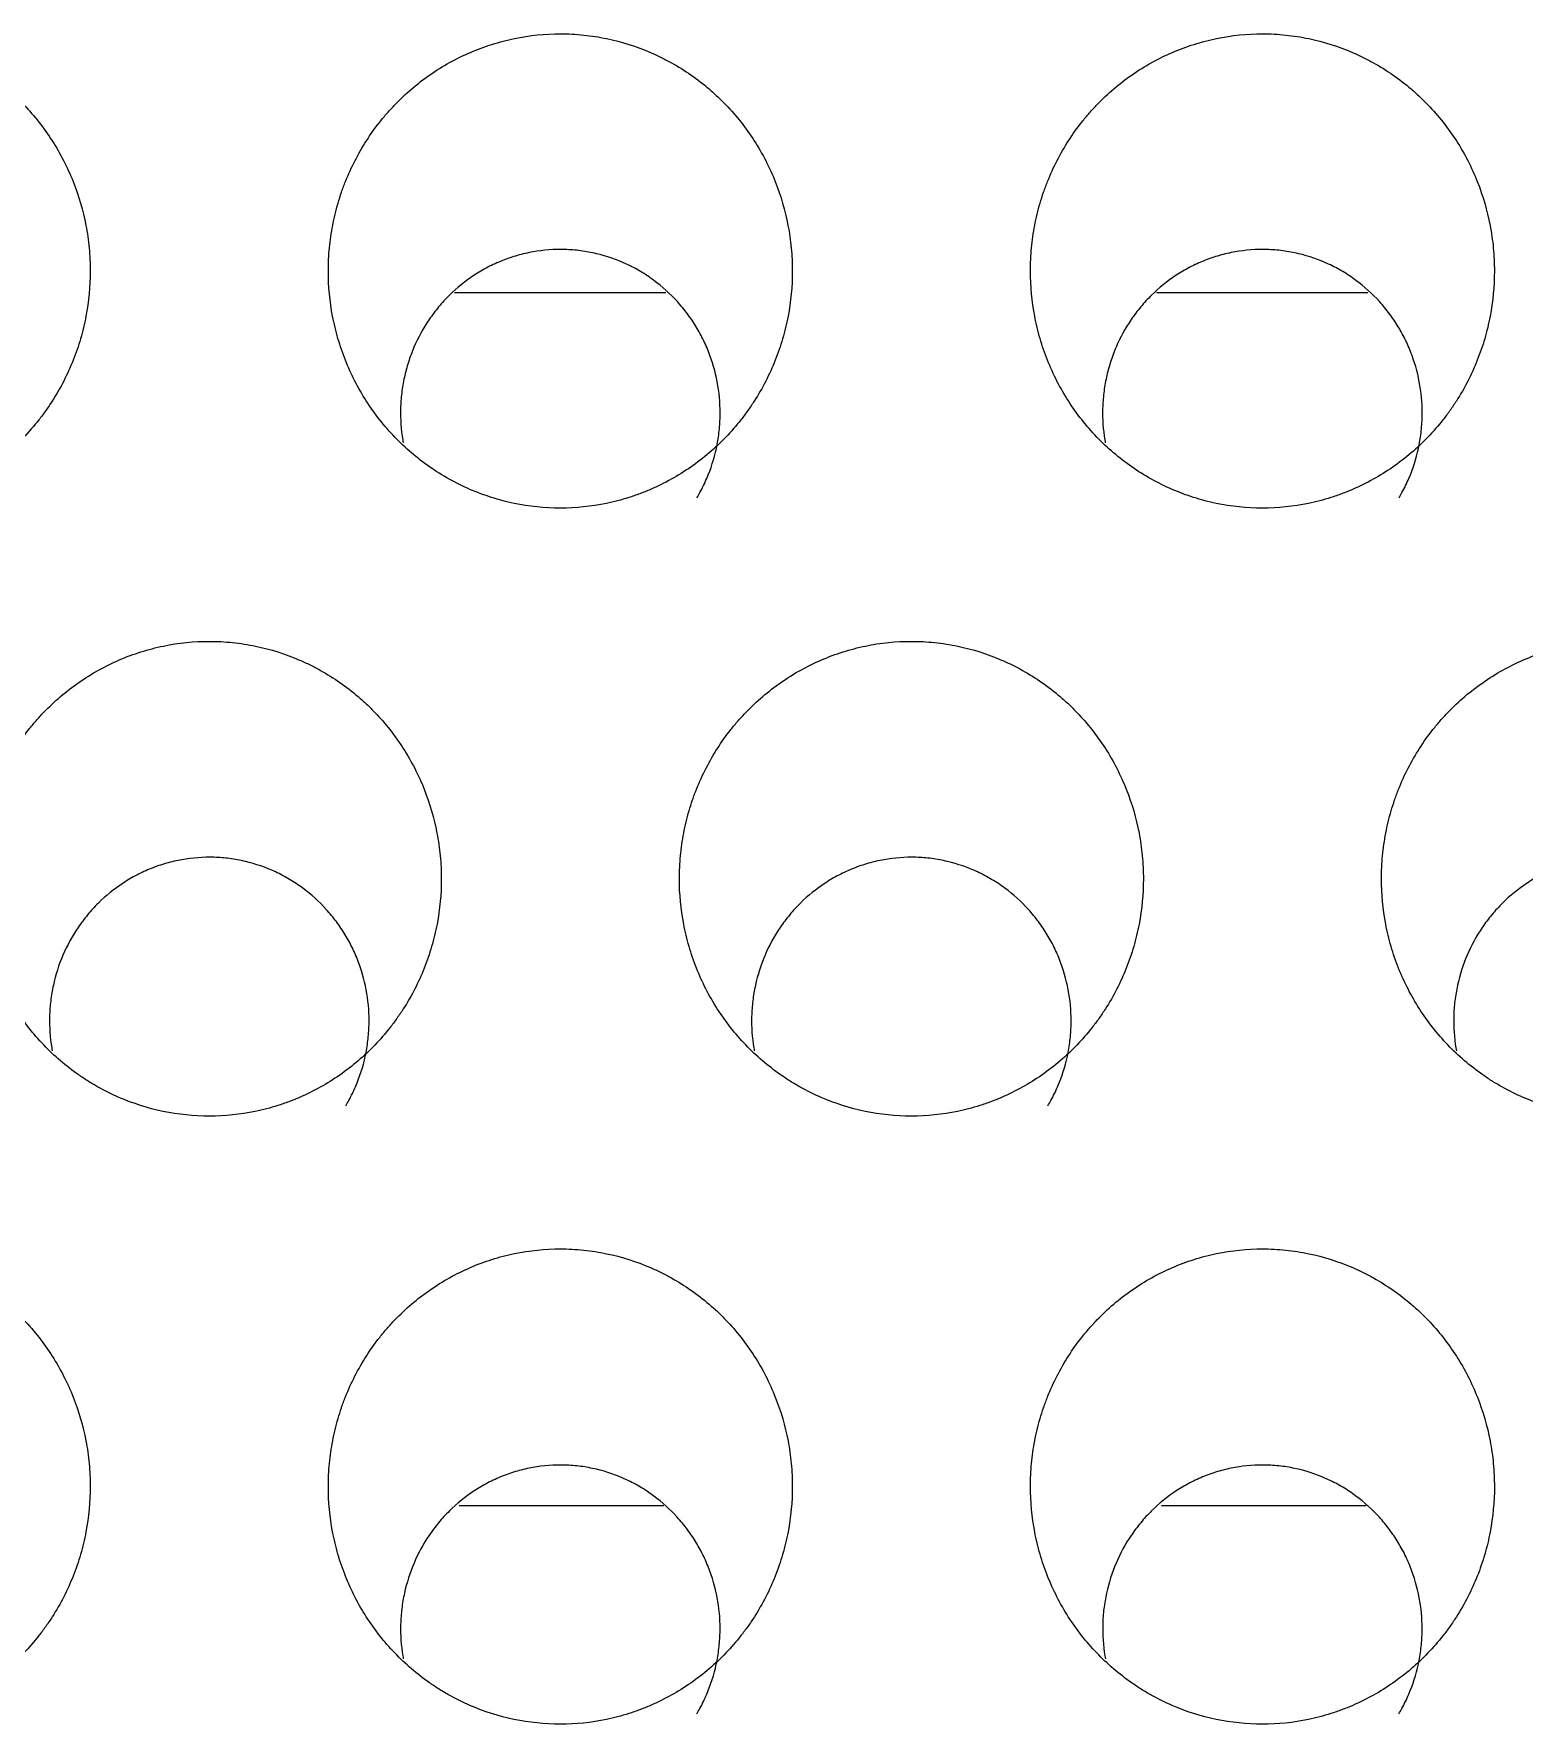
# Model space of a CAD drawing. Header units: millimetres. Extents: x 70151 to 230897, y 35202 to 113211.
# Drawn here: x 178377.81 to 178384.15, y 69190.07 to 69197.26 of the extents above; entities that cross this region are included whole.
import ezdxf

# ---------------------------------------------------------------- set-up
doc = ezdxf.new("R2010")
doc.units = ezdxf.units.MM
doc.header["$LTSCALE"] = 50
doc.layers.add('2-con', color=2, linetype='Continuous')
doc.layers.add('mark-B', color=2, linetype='Continuous', lineweight=20)

# ---------------------------------------------------------------- blocks, each defined once
blk = doc.blocks.new('무풍1WAY 대형')
at = {"layer": 'mark-B'}
for p, q in [((271.4382, -431.5502), (272.309, -431.5502)), ((274.4259, -431.5502), (275.2967, -431.5502))]:
    blk.add_line(p, q, dxfattribs=at)
for points, knots in [([(271.8793, -430.621), (271.8128, -430.621), (271.7475, -430.6278), (271.6513, -430.6478), (271.6195, -430.6561), (271.5722, -430.671), (271.5565, -430.6764), (271.5255, -430.688), (271.5103, -430.6942), (271.4349, -430.7268), (271.3779, -430.7587), (271.297, -430.815), (271.2708, -430.8354), (271.2209, -430.8781), (271.1735, -430.923), (271.1308, -430.9722), (271.1006, -431.0107), (271.0908, -431.0238), (271.0718, -431.0505), (271.0626, -431.0641), (271.0183, -431.1333), (270.9888, -431.1912), (270.9529, -431.2817), (270.9423, -431.3125), (270.9286, -431.3595), (270.9244, -431.3754), (270.9168, -431.4073), (270.9134, -431.4232), (270.8982, -431.5031), (270.8921, -431.5675), (270.8921, -431.6487), (270.8925, -431.6649), (270.894, -431.6975), (270.8952, -431.7139), (270.8998, -431.7628), (270.9044, -431.795), (270.9226, -431.8905), (270.9407, -431.9527), (270.9767, -432.0436), (270.9904, -432.0737), (271.0201, -432.1318), (271.0363, -432.16), (271.0888, -432.242), (271.1289, -432.2932), (271.1859, -432.3527), (271.1976, -432.3643), (271.2215, -432.3868), (271.258, -432.4197), (271.3224, -432.4696), (271.3777, -432.5043), (271.4207, -432.5283), (271.4353, -432.536), (271.4649, -432.5506), (271.48, -432.5576), (271.5556, -432.5903), (271.618, -432.6101), (271.7143, -432.6302), (271.7469, -432.6353), (271.813, -432.6421), (271.8459, -432.6438), (271.9444, -432.6439), (272.0096, -432.6373), (272.0906, -432.6206), (272.1068, -432.6168), (272.1388, -432.6084), (272.1863, -432.5947), (272.263, -432.5661), (272.3218, -432.5372), (272.3792, -432.5052), (272.4074, -432.4876), (272.4884, -432.4312), (272.5379, -432.3888), (272.5945, -432.3299), (272.6055, -432.3178), (272.627, -432.293), (272.6376, -432.2803), (272.6681, -432.2416), (272.687, -432.2149), (272.7396, -432.1328), (272.7693, -432.075), (272.7995, -431.9989), (272.8053, -431.9835), (272.8159, -431.9525), (272.8306, -431.9059), (272.8496, -431.8271), (272.8587, -431.7629), (272.8633, -431.7144), (272.8645, -431.6982), (272.866, -431.6655), (272.8664, -431.6491), (272.8664, -431.5674), (272.8603, -431.5029), (272.8422, -431.4075), (272.8346, -431.3759), (272.821, -431.3288), (272.816, -431.3132), (272.8054, -431.2822), (272.7998, -431.2668), (272.7697, -431.1911), (272.7402, -431.1334), (272.6877, -431.0511), (272.6688, -431.0245), (272.6281, -430.9726), (272.6066, -430.9479), (272.539, -430.8772), (272.4896, -430.8347), (272.4224, -430.7877), (272.4086, -430.7786), (272.3806, -430.761), (272.3664, -430.7526), (272.3233, -430.7285), (272.294, -430.714), (272.204, -430.675), (272.1415, -430.655), (272.0115, -430.6278), (271.9457, -430.621), (271.8793, -430.621)], [0, 0, 0, 0, 0.03125, 0.03125, 0.046875, 0.046875, 0.054687, 0.054687, 0.0625, 0.0625, 0.09375, 0.09375, 0.109375, 0.109375, 0.125, 0.140625, 0.140625, 0.148437, 0.148437, 0.15625, 0.15625, 0.1875, 0.1875, 0.203125, 0.203125, 0.210938, 0.210938, 0.21875, 0.21875, 0.25, 0.25, 0.257813, 0.257813, 0.265625, 0.265625, 0.28125, 0.28125, 0.3125, 0.3125, 0.328125, 0.328125, 0.34375, 0.34375, 0.375, 0.375, 0.382813, 0.382813, 0.390625, 0.40625, 0.421875, 0.421875, 0.429688, 0.429688, 0.4375, 0.4375, 0.46875, 0.46875, 0.484375, 0.484375, 0.5, 0.5, 0.53125, 0.53125, 0.539063, 0.539063, 0.546875, 0.5625, 0.578125, 0.578125, 0.59375, 0.59375, 0.625, 0.625, 0.632813, 0.632813, 0.640625, 0.640625, 0.65625, 0.65625, 0.6875, 0.6875, 0.695313, 0.695313, 0.703125, 0.71875, 0.734375, 0.734375, 0.742188, 0.742188, 0.75, 0.75, 0.78125, 0.78125, 0.796875, 0.796875, 0.804688, 0.804688, 0.8125, 0.8125, 0.84375, 0.84375, 0.859375, 0.859375, 0.875, 0.875, 0.90625, 0.90625, 0.914063, 0.914063, 0.921875, 0.921875, 0.9375, 0.9375, 0.96875, 0.96875, 1, 1, 1, 1]), ([(274.8668, -430.621), (274.8004, -430.621), (274.7351, -430.6278), (274.6388, -430.6478), (274.607, -430.6561), (274.5598, -430.671), (274.5441, -430.6764), (274.5131, -430.688), (274.4978, -430.6942), (274.4225, -430.7268), (274.3654, -430.7587), (274.2846, -430.815), (274.2583, -430.8354), (274.2085, -430.8781), (274.1611, -430.923), (274.1184, -430.9722), (274.0881, -431.0107), (274.0783, -431.0238), (274.0594, -431.0505), (274.0501, -431.0641), (274.0059, -431.1333), (273.9763, -431.1912), (273.9404, -431.2817), (273.9299, -431.3125), (273.9162, -431.3595), (273.912, -431.3754), (273.9043, -431.4073), (273.9009, -431.4232), (273.8857, -431.5031), (273.8797, -431.5675), (273.8797, -431.6487), (273.88, -431.6649), (273.8816, -431.6975), (273.8827, -431.7139), (273.8873, -431.7628), (273.8919, -431.795), (273.9102, -431.8905), (273.9282, -431.9527), (273.9643, -432.0436), (273.9779, -432.0737), (274.0077, -432.1318), (274.0239, -432.16), (274.0764, -432.242), (274.1165, -432.2932), (274.1735, -432.3527), (274.1852, -432.3643), (274.209, -432.3868), (274.2455, -432.4197), (274.3099, -432.4696), (274.3653, -432.5043), (274.4082, -432.5283), (274.4228, -432.536), (274.4525, -432.5506), (274.4675, -432.5576), (274.5432, -432.5903), (274.6055, -432.6101), (274.7018, -432.6302), (274.7344, -432.6353), (274.8005, -432.6421), (274.8334, -432.6438), (274.9319, -432.6439), (274.9971, -432.6373), (275.0781, -432.6206), (275.0943, -432.6168), (275.1263, -432.6084), (275.1738, -432.5947), (275.2506, -432.5661), (275.3093, -432.5372), (275.3668, -432.5052), (275.395, -432.4876), (275.4759, -432.4312), (275.5254, -432.3888), (275.582, -432.3299), (275.5931, -432.3178), (275.6146, -432.293), (275.6251, -432.2803), (275.6556, -432.2416), (275.6745, -432.2149), (275.7272, -432.1328), (275.7569, -432.075), (275.7871, -431.9989), (275.7928, -431.9835), (275.8034, -431.9525), (275.8182, -431.9059), (275.8371, -431.8271), (275.8463, -431.7629), (275.8509, -431.7144), (275.852, -431.6982), (275.8536, -431.6655), (275.854, -431.6491), (275.854, -431.5674), (275.8479, -431.5029), (275.8297, -431.4075), (275.8222, -431.3759), (275.8085, -431.3288), (275.8036, -431.3132), (275.793, -431.2822), (275.7873, -431.2668), (275.7573, -431.1911), (275.7277, -431.1334), (275.6752, -431.0511), (275.6563, -431.0245), (275.6156, -430.9726), (275.5941, -430.9479), (275.5265, -430.8772), (275.4771, -430.8347), (275.4099, -430.7877), (275.3962, -430.7786), (275.3682, -430.761), (275.3539, -430.7526), (275.3109, -430.7285), (275.2815, -430.714), (275.1916, -430.675), (275.1291, -430.655), (274.999, -430.6278), (274.9333, -430.621), (274.8668, -430.621)], [0, 0, 0, 0, 0.03125, 0.03125, 0.046875, 0.046875, 0.054687, 0.054687, 0.0625, 0.0625, 0.09375, 0.09375, 0.109375, 0.109375, 0.125, 0.140625, 0.140625, 0.148437, 0.148437, 0.15625, 0.15625, 0.1875, 0.1875, 0.203125, 0.203125, 0.210937, 0.210937, 0.21875, 0.21875, 0.25, 0.25, 0.257812, 0.257812, 0.265625, 0.265625, 0.28125, 0.28125, 0.3125, 0.3125, 0.328125, 0.328125, 0.34375, 0.34375, 0.375, 0.375, 0.382812, 0.382812, 0.390625, 0.40625, 0.421875, 0.421875, 0.429687, 0.429687, 0.4375, 0.4375, 0.46875, 0.46875, 0.484375, 0.484375, 0.5, 0.5, 0.53125, 0.53125, 0.539062, 0.539062, 0.546875, 0.5625, 0.578125, 0.578125, 0.59375, 0.59375, 0.625, 0.625, 0.632812, 0.632812, 0.640625, 0.640625, 0.65625, 0.65625, 0.6875, 0.6875, 0.695312, 0.695312, 0.703125, 0.71875, 0.734375, 0.734375, 0.742187, 0.742187, 0.75, 0.75, 0.78125, 0.78125, 0.796875, 0.796875, 0.804687, 0.804687, 0.8125, 0.8125, 0.84375, 0.84375, 0.859375, 0.859375, 0.875, 0.875, 0.90625, 0.90625, 0.914062, 0.914062, 0.921875, 0.921875, 0.9375, 0.9375, 0.96875, 0.96875, 1, 1, 1, 1]), ([(277.8544, -430.621), (277.7879, -430.621), (277.7226, -430.6278), (277.6264, -430.6478), (277.5946, -430.6561), (277.5473, -430.671), (277.5316, -430.6764), (277.5006, -430.688), (277.4854, -430.6942), (277.41, -430.7268), (277.3529, -430.7587), (277.2721, -430.815), (277.2459, -430.8354), (277.196, -430.8781), (277.1486, -430.923), (277.1059, -430.9722), (277.0757, -431.0107), (277.0659, -431.0238), (277.0469, -431.0505), (277.0377, -431.0641), (276.9934, -431.1333), (276.9639, -431.1912), (276.928, -431.2817), (276.9174, -431.3125), (276.9037, -431.3595), (276.8995, -431.3754), (276.8919, -431.4073), (276.8885, -431.4232), (276.8733, -431.5031), (276.8672, -431.5675), (276.8672, -431.6487), (276.8676, -431.6649), (276.8691, -431.6975), (276.8703, -431.7139), (276.8749, -431.7628), (276.8795, -431.795), (276.8977, -431.8905), (276.9158, -431.9527), (276.9518, -432.0436), (276.9655, -432.0737), (276.9952, -432.1318), (277.0114, -432.16), (277.0639, -432.242), (277.104, -432.2932), (277.161, -432.3527), (277.1727, -432.3643), (277.1966, -432.3868), (277.2331, -432.4197), (277.2975, -432.4696), (277.3528, -432.5043), (277.3958, -432.5283), (277.4104, -432.536), (277.44, -432.5506), (277.4551, -432.5576), (277.5307, -432.5903), (277.5931, -432.6101), (277.6894, -432.6302), (277.722, -432.6353), (277.7881, -432.6421), (277.821, -432.6438), (277.9195, -432.6439), (277.9847, -432.6373), (278.0656, -432.6206), (278.0819, -432.6168), (278.1139, -432.6084), (278.1614, -432.5947), (278.2381, -432.5661), (278.2969, -432.5372), (278.3543, -432.5052), (278.3825, -432.4876), (278.4635, -432.4312), (278.513, -432.3888), (278.5696, -432.3299), (278.5806, -432.3178), (278.6021, -432.293), (278.6127, -432.2803), (278.6432, -432.2416), (278.6621, -432.2149), (278.7147, -432.1328), (278.7444, -432.075), (278.7746, -431.9989), (278.7804, -431.9835), (278.791, -431.9525), (278.8057, -431.9059), (278.8246, -431.8271), (278.8338, -431.7629), (278.8384, -431.7144), (278.8396, -431.6982), (278.8411, -431.6655), (278.8415, -431.6491), (278.8415, -431.5674), (278.8354, -431.5029), (278.8173, -431.4075), (278.8097, -431.3759), (278.7961, -431.3288), (278.7911, -431.3132), (278.7805, -431.2822), (278.7748, -431.2668), (278.7448, -431.1911), (278.7153, -431.1334), (278.6628, -431.0511), (278.6439, -431.0245), (278.6031, -430.9726), (278.5817, -430.9479), (278.5141, -430.8772), (278.4647, -430.8347), (278.3975, -430.7877), (278.3837, -430.7786), (278.3557, -430.761), (278.3415, -430.7526), (278.2984, -430.7285), (278.269, -430.714), (278.1791, -430.675), (278.1166, -430.655), (277.9866, -430.6278), (277.9208, -430.621), (277.8544, -430.621)], [0, 0, 0, 0, 0.03125, 0.03125, 0.046875, 0.046875, 0.054687, 0.054687, 0.0625, 0.0625, 0.09375, 0.09375, 0.109375, 0.109375, 0.125, 0.140625, 0.140625, 0.148437, 0.148437, 0.15625, 0.15625, 0.1875, 0.1875, 0.203125, 0.203125, 0.210937, 0.210937, 0.21875, 0.21875, 0.25, 0.25, 0.257812, 0.257812, 0.265625, 0.265625, 0.28125, 0.28125, 0.3125, 0.3125, 0.328125, 0.328125, 0.34375, 0.34375, 0.375, 0.375, 0.382812, 0.382812, 0.390625, 0.40625, 0.421875, 0.421875, 0.429687, 0.429687, 0.4375, 0.4375, 0.46875, 0.46875, 0.484375, 0.484375, 0.5, 0.5, 0.53125, 0.53125, 0.539062, 0.539062, 0.546875, 0.5625, 0.578125, 0.578125, 0.59375, 0.59375, 0.625, 0.625, 0.632812, 0.632812, 0.640625, 0.640625, 0.65625, 0.65625, 0.6875, 0.6875, 0.695312, 0.695312, 0.703125, 0.71875, 0.734375, 0.734375, 0.742187, 0.742187, 0.75, 0.75, 0.78125, 0.78125, 0.796875, 0.796875, 0.804687, 0.804687, 0.8125, 0.8125, 0.84375, 0.84375, 0.859375, 0.859375, 0.875, 0.875, 0.90625, 0.90625, 0.914062, 0.914062, 0.921875, 0.921875, 0.9375, 0.9375, 0.96875, 0.96875, 1, 1, 1, 1]), ([(271.2987, -430.6651), (271.2943, -430.6725), (271.29, -430.68), (271.275, -430.7075), (271.2652, -430.7278), (271.2389, -430.7896), (271.2253, -430.8321), (271.211, -430.898), (271.2072, -430.9204), (271.2019, -430.9651), (271.2003, -430.9876), (271.1997, -431.0102)], [0, 0, 0, 0, 0.071147, 0.071147, 0.256917, 0.256917, 0.628459, 0.628459, 0.814229, 0.814229, 1, 1, 1, 1]), ([(274.2862, -430.6651), (274.2818, -430.6725), (274.2775, -430.68), (274.2625, -430.7075), (274.2527, -430.7278), (274.2264, -430.7896), (274.2128, -430.8321), (274.1985, -430.898), (274.1948, -430.9204), (274.1894, -430.9651), (274.1878, -430.9876), (274.1873, -431.0102)], [0, 0, 0, 0, 0.071147, 0.071147, 0.256917, 0.256917, 0.628459, 0.628459, 0.814229, 0.814229, 1, 1, 1, 1]), ([(271.1997, -431.0102), (271.1986, -431.0554), (271.205, -431.1442), (271.2275, -431.2303), (271.2469, -431.2831), (271.2511, -431.2937), (271.2598, -431.3144), (271.2737, -431.3452), (271.3003, -431.3943), (271.3252, -431.4315), (271.3453, -431.4585), (271.3522, -431.4674), (271.3665, -431.4848), (271.3739, -431.4934), (271.4121, -431.5354), (271.4454, -431.5655), (271.4995, -431.6055), (271.5183, -431.618), (271.5572, -431.6412), (271.5775, -431.6519), (271.639, -431.6806), (271.6816, -431.6954), (271.7366, -431.7085), (271.7477, -431.7108), (271.7701, -431.7149), (271.7814, -431.7167), (271.8153, -431.7212), (271.8379, -431.723), (271.9056, -431.7249), (271.9507, -431.7216), (272.0069, -431.7116), (272.0181, -431.7093), (272.0403, -431.7042), (272.0732, -431.6956), (272.1265, -431.6774), (272.1676, -431.6585), (272.1978, -431.6428), (272.2078, -431.6372), (272.2274, -431.6257), (272.237, -431.6197), (272.2843, -431.5887), (272.3191, -431.5604), (272.3592, -431.5207), (272.3671, -431.5126), (272.3824, -431.4959), (272.3899, -431.4873), (272.4115, -431.4612), (272.425, -431.4432), (272.4627, -431.3876), (272.4842, -431.3483), (272.5198, -431.2651), (272.5333, -431.2224), (272.5475, -431.157), (272.5512, -431.1349), (272.5566, -431.0904), (272.5582, -431.0678), (272.5599, -431.0004), (272.5568, -430.956), (272.5489, -430.9078), (272.5482, -430.9036), (272.5475, -430.8995)], [0, 0, 0, 0, 0.0585, 0.117, 0.117, 0.131625, 0.131625, 0.14625, 0.1755, 0.20475, 0.20475, 0.219375, 0.219375, 0.234, 0.234, 0.2925, 0.2925, 0.32175, 0.32175, 0.351, 0.351, 0.409501, 0.409501, 0.424126, 0.424126, 0.438751, 0.438751, 0.468001, 0.468001, 0.526501, 0.526501, 0.541126, 0.541126, 0.555751, 0.585001, 0.614251, 0.614251, 0.628876, 0.628876, 0.643501, 0.643501, 0.702001, 0.702001, 0.716626, 0.716626, 0.731251, 0.731251, 0.760501, 0.760501, 0.819001, 0.819001, 0.877501, 0.877501, 0.906751, 0.906751, 0.936001, 0.936001, 0.994501, 0.994501, 1, 1, 1, 1]), ([(274.1873, -431.0102), (274.1862, -431.0554), (274.1925, -431.1442), (274.215, -431.2303), (274.2344, -431.2831), (274.2386, -431.2937), (274.2474, -431.3144), (274.2612, -431.3452), (274.2878, -431.3943), (274.3127, -431.4315), (274.3328, -431.4585), (274.3397, -431.4674), (274.3541, -431.4848), (274.3615, -431.4934), (274.3996, -431.5354), (274.4329, -431.5655), (274.4871, -431.6055), (274.5058, -431.618), (274.5448, -431.6412), (274.565, -431.6519), (274.6266, -431.6806), (274.6691, -431.6954), (274.7241, -431.7085), (274.7352, -431.7108), (274.7576, -431.7149), (274.7689, -431.7167), (274.8029, -431.7212), (274.8255, -431.723), (274.8932, -431.7249), (274.9383, -431.7216), (274.9945, -431.7116), (275.0057, -431.7093), (275.0278, -431.7042), (275.0608, -431.6956), (275.1141, -431.6774), (275.1552, -431.6585), (275.1854, -431.6428), (275.1953, -431.6372), (275.215, -431.6257), (275.2246, -431.6197), (275.2718, -431.5887), (275.3067, -431.5604), (275.3468, -431.5207), (275.3546, -431.5126), (275.37, -431.4959), (275.3774, -431.4873), (275.3991, -431.4612), (275.4126, -431.4432), (275.4503, -431.3876), (275.4717, -431.3483), (275.5073, -431.2651), (275.5208, -431.2224), (275.535, -431.157), (275.5388, -431.1349), (275.5441, -431.0904), (275.5458, -431.0678), (275.5475, -431.0004), (275.5444, -430.956), (275.5365, -430.9078), (275.5358, -430.9036), (275.535, -430.8995)], [0, 0, 0, 0, 0.0585, 0.117, 0.117, 0.131625, 0.131625, 0.14625, 0.1755, 0.20475, 0.20475, 0.219375, 0.219375, 0.234, 0.234, 0.2925, 0.2925, 0.32175, 0.32175, 0.351, 0.351, 0.409501, 0.409501, 0.424126, 0.424126, 0.438751, 0.438751, 0.468001, 0.468001, 0.526501, 0.526501, 0.541126, 0.541126, 0.555751, 0.585001, 0.614251, 0.614251, 0.628876, 0.628876, 0.643501, 0.643501, 0.702001, 0.702001, 0.716626, 0.716626, 0.731251, 0.731251, 0.760501, 0.760501, 0.819001, 0.819001, 0.877501, 0.877501, 0.906751, 0.906751, 0.936001, 0.936001, 0.994501, 0.994501, 1, 1, 1, 1]), ([(270.3855, -433.2088), (270.3191, -433.2088), (270.2538, -433.2156), (270.1576, -433.2355), (270.1258, -433.2438), (270.0786, -433.2587), (270.0628, -433.2641), (270.0319, -433.2757), (270.0166, -433.2818), (269.9413, -433.3144), (269.8842, -433.3462), (269.8034, -433.4025), (269.7772, -433.4228), (269.7273, -433.4655), (269.6799, -433.5104), (269.6372, -433.5595), (269.6069, -433.5979), (269.5971, -433.611), (269.5781, -433.6377), (269.5689, -433.6513), (269.5246, -433.7204), (269.4951, -433.7783), (269.4592, -433.8687), (269.4486, -433.8994), (269.4349, -433.9465), (269.4307, -433.9623), (269.4231, -433.9941), (269.4196, -434.0101), (269.4044, -434.0899), (269.3984, -434.1543), (269.3984, -434.2354), (269.3987, -434.2516), (269.4003, -434.2842), (269.4014, -434.3005), (269.4061, -434.3494), (269.4107, -434.3816), (269.4289, -434.477), (269.4469, -434.5391), (269.483, -434.63), (269.4967, -434.6601), (269.5265, -434.7181), (269.5427, -434.7463), (269.5952, -434.8281), (269.6353, -434.8793), (269.6923, -434.9387), (269.704, -434.9503), (269.7278, -434.9729), (269.7643, -435.0057), (269.8287, -435.0555), (269.8841, -435.0901), (269.9271, -435.1141), (269.9416, -435.1218), (269.9713, -435.1364), (269.9863, -435.1434), (270.0619, -435.1761), (270.1243, -435.1958), (270.2206, -435.2159), (270.2531, -435.2209), (270.3192, -435.2278), (270.3521, -435.2295), (270.4506, -435.2295), (270.5158, -435.2229), (270.5967, -435.2062), (270.6129, -435.2025), (270.6449, -435.1941), (270.6924, -435.1805), (270.7691, -435.1519), (270.8279, -435.123), (270.8853, -435.0911), (270.9135, -435.0735), (270.9944, -435.0172), (271.044, -434.9748), (271.1005, -434.916), (271.1116, -434.9039), (271.1331, -434.8792), (271.1437, -434.8665), (271.1742, -434.8278), (271.1931, -434.8012), (271.2458, -434.7191), (271.2755, -434.6613), (271.3057, -434.5853), (271.3114, -434.5699), (271.322, -434.539), (271.3368, -434.4924), (271.3557, -434.4136), (271.3649, -434.3496), (271.3695, -434.3011), (271.3707, -434.2848), (271.3722, -434.2522), (271.3726, -434.2358), (271.3726, -434.1541), (271.3665, -434.0897), (271.3484, -433.9944), (271.3408, -433.9628), (271.3272, -433.9158), (271.3222, -433.9001), (271.3116, -433.8691), (271.3059, -433.8538), (271.2759, -433.7782), (271.2463, -433.7205), (271.1938, -433.6384), (271.1749, -433.6117), (271.1342, -433.5599), (271.1127, -433.5352), (271.045, -433.4646), (270.9957, -433.4222), (270.9284, -433.3752), (270.9147, -433.3661), (270.8867, -433.3486), (270.8725, -433.3402), (270.8294, -433.3161), (270.8001, -433.3016), (270.7101, -433.2627), (270.6477, -433.2427), (270.5177, -433.2156), (270.4519, -433.2088), (270.3855, -433.2088)], [0, 0, 0, 0, 0.03125, 0.03125, 0.046875, 0.046875, 0.054688, 0.054688, 0.0625, 0.0625, 0.09375, 0.09375, 0.109375, 0.109375, 0.125, 0.140625, 0.140625, 0.148438, 0.148438, 0.15625, 0.15625, 0.1875, 0.1875, 0.203125, 0.203125, 0.210938, 0.210938, 0.21875, 0.21875, 0.25, 0.25, 0.257813, 0.257813, 0.265625, 0.265625, 0.28125, 0.28125, 0.3125, 0.3125, 0.328125, 0.328125, 0.34375, 0.34375, 0.375, 0.375, 0.382812, 0.382812, 0.390625, 0.40625, 0.421875, 0.421875, 0.429687, 0.429687, 0.4375, 0.4375, 0.46875, 0.46875, 0.484375, 0.484375, 0.5, 0.5, 0.53125, 0.53125, 0.539063, 0.539063, 0.546875, 0.5625, 0.578125, 0.578125, 0.59375, 0.59375, 0.625, 0.625, 0.632813, 0.632813, 0.640625, 0.640625, 0.65625, 0.65625, 0.6875, 0.6875, 0.695313, 0.695313, 0.703125, 0.71875, 0.734375, 0.734375, 0.742188, 0.742188, 0.75, 0.75, 0.78125, 0.78125, 0.796875, 0.796875, 0.804688, 0.804688, 0.8125, 0.8125, 0.84375, 0.84375, 0.859375, 0.859375, 0.875, 0.875, 0.90625, 0.90625, 0.914063, 0.914063, 0.921875, 0.921875, 0.9375, 0.9375, 0.96875, 0.96875, 1, 1, 1, 1]), ([(273.373, -433.2088), (273.3066, -433.2088), (273.2413, -433.2156), (273.1451, -433.2355), (273.1133, -433.2438), (273.0661, -433.2587), (273.0504, -433.2641), (273.0194, -433.2757), (273.0042, -433.2818), (272.9288, -433.3144), (272.8718, -433.3462), (272.791, -433.4025), (272.7647, -433.4228), (272.7149, -433.4655), (272.6674, -433.5104), (272.6247, -433.5595), (272.5945, -433.5979), (272.5847, -433.611), (272.5657, -433.6377), (272.5565, -433.6513), (272.5122, -433.7204), (272.4826, -433.7783), (272.4467, -433.8687), (272.4362, -433.8994), (272.4225, -433.9465), (272.4182, -433.9623), (272.4106, -433.9941), (272.4072, -434.0101), (272.392, -434.0899), (272.3859, -434.1543), (272.3859, -434.2354), (272.3863, -434.2516), (272.3878, -434.2842), (272.389, -434.3005), (272.3936, -434.3494), (272.3982, -434.3816), (272.4165, -434.477), (272.4345, -434.5391), (272.4706, -434.63), (272.4842, -434.6601), (272.514, -434.7181), (272.5302, -434.7463), (272.5827, -434.8281), (272.6229, -434.8793), (272.6798, -434.9387), (272.6915, -434.9503), (272.7154, -434.9729), (272.7519, -435.0057), (272.8163, -435.0555), (272.8716, -435.0901), (272.9146, -435.1141), (272.9292, -435.1218), (272.9588, -435.1364), (272.9739, -435.1434), (273.0495, -435.1761), (273.1118, -435.1958), (273.2081, -435.2159), (273.2407, -435.2209), (273.3068, -435.2278), (273.3397, -435.2295), (273.4381, -435.2295), (273.5033, -435.2229), (273.5843, -435.2062), (273.6005, -435.2025), (273.6325, -435.1941), (273.68, -435.1805), (273.7567, -435.1519), (273.8154, -435.123), (273.8729, -435.0911), (273.9011, -435.0735), (273.982, -435.0172), (274.0315, -434.9748), (274.0881, -434.916), (274.0991, -434.9039), (274.1207, -434.8792), (274.1312, -434.8665), (274.1617, -434.8278), (274.1807, -434.8012), (274.2333, -434.7191), (274.263, -434.6613), (274.2933, -434.5853), (274.299, -434.5699), (274.3096, -434.539), (274.3244, -434.4924), (274.3433, -434.4136), (274.3524, -434.3496), (274.3571, -434.3011), (274.3582, -434.2848), (274.3598, -434.2522), (274.3602, -434.2358), (274.3602, -434.1541), (274.3541, -434.0897), (274.3359, -433.9944), (274.3284, -433.9628), (274.3147, -433.9158), (274.3098, -433.9001), (274.2991, -433.8691), (274.2935, -433.8538), (274.2634, -433.7782), (274.2339, -433.7205), (274.1813, -433.6384), (274.1624, -433.6117), (274.1217, -433.5599), (274.1002, -433.5352), (274.0326, -433.4646), (273.9832, -433.4222), (273.916, -433.3752), (273.9023, -433.3661), (273.8742, -433.3486), (273.86, -433.3402), (273.8169, -433.3161), (273.7876, -433.3016), (273.6977, -433.2627), (273.6352, -433.2427), (273.5052, -433.2156), (273.4395, -433.2088), (273.373, -433.2088)], [0, 0, 0, 0, 0.03125, 0.03125, 0.046875, 0.046875, 0.054687, 0.054687, 0.0625, 0.0625, 0.09375, 0.09375, 0.109375, 0.109375, 0.125, 0.140625, 0.140625, 0.148437, 0.148437, 0.15625, 0.15625, 0.1875, 0.1875, 0.203125, 0.203125, 0.210937, 0.210937, 0.21875, 0.21875, 0.25, 0.25, 0.257812, 0.257812, 0.265625, 0.265625, 0.28125, 0.28125, 0.3125, 0.3125, 0.328125, 0.328125, 0.34375, 0.34375, 0.375, 0.375, 0.382812, 0.382812, 0.390625, 0.40625, 0.421875, 0.421875, 0.429687, 0.429687, 0.4375, 0.4375, 0.46875, 0.46875, 0.484375, 0.484375, 0.5, 0.5, 0.53125, 0.53125, 0.539062, 0.539062, 0.546875, 0.5625, 0.578125, 0.578125, 0.59375, 0.59375, 0.625, 0.625, 0.632812, 0.632812, 0.640625, 0.640625, 0.65625, 0.65625, 0.6875, 0.6875, 0.695312, 0.695312, 0.703125, 0.71875, 0.734375, 0.734375, 0.742187, 0.742187, 0.75, 0.75, 0.78125, 0.78125, 0.796875, 0.796875, 0.804687, 0.804687, 0.8125, 0.8125, 0.84375, 0.84375, 0.859375, 0.859375, 0.875, 0.875, 0.90625, 0.90625, 0.914062, 0.914062, 0.921875, 0.921875, 0.9375, 0.9375, 0.96875, 0.96875, 1, 1, 1, 1]), ([(276.3606, -433.2088), (276.2941, -433.2088), (276.2289, -433.2156), (276.1327, -433.2355), (276.1009, -433.2438), (276.0536, -433.2587), (276.0379, -433.2641), (276.007, -433.2757), (275.9917, -433.2818), (275.9164, -433.3144), (275.8593, -433.3462), (275.7785, -433.4025), (275.7523, -433.4228), (275.7024, -433.4655), (275.655, -433.5104), (275.6123, -433.5595), (275.582, -433.5979), (275.5722, -433.611), (275.5532, -433.6377), (275.544, -433.6513), (275.4997, -433.7204), (275.4702, -433.7783), (275.4343, -433.8687), (275.4237, -433.8994), (275.41, -433.9465), (275.4058, -433.9623), (275.3982, -433.9941), (275.3947, -434.0101), (275.3795, -434.0899), (275.3735, -434.1543), (275.3735, -434.2354), (275.3738, -434.2516), (275.3754, -434.2842), (275.3765, -434.3005), (275.3812, -434.3494), (275.3858, -434.3816), (275.404, -434.477), (275.422, -434.5391), (275.4581, -434.63), (275.4718, -434.6601), (275.5016, -434.7181), (275.5178, -434.7463), (275.5703, -434.8281), (275.6104, -434.8793), (275.6674, -434.9387), (275.6791, -434.9503), (275.7029, -434.9729), (275.7394, -435.0057), (275.8038, -435.0555), (275.8592, -435.0901), (275.9022, -435.1141), (275.9167, -435.1218), (275.9464, -435.1364), (275.9614, -435.1434), (276.037, -435.1761), (276.0994, -435.1958), (276.1957, -435.2159), (276.2282, -435.2209), (276.2943, -435.2278), (276.3272, -435.2295), (276.4257, -435.2295), (276.4909, -435.2229), (276.5718, -435.2062), (276.588, -435.2025), (276.62, -435.1941), (276.6675, -435.1805), (276.7442, -435.1519), (276.803, -435.123), (276.8604, -435.0911), (276.8886, -435.0735), (276.9695, -435.0172), (277.0191, -434.9748), (277.0756, -434.916), (277.0867, -434.9039), (277.1082, -434.8792), (277.1188, -434.8665), (277.1493, -434.8278), (277.1682, -434.8012), (277.2209, -434.7191), (277.2505, -434.6613), (277.2808, -434.5853), (277.2865, -434.5699), (277.2971, -434.539), (277.3119, -434.4924), (277.3308, -434.4136), (277.34, -434.3496), (277.3446, -434.3011), (277.3458, -434.2848), (277.3473, -434.2522), (277.3477, -434.2358), (277.3477, -434.1541), (277.3416, -434.0897), (277.3235, -433.9944), (277.3159, -433.9628), (277.3023, -433.9158), (277.2973, -433.9001), (277.2867, -433.8691), (277.281, -433.8538), (277.251, -433.7782), (277.2214, -433.7205), (277.1689, -433.6384), (277.15, -433.6117), (277.1092, -433.5599), (277.0878, -433.5352), (277.0201, -433.4646), (276.9708, -433.4222), (276.9035, -433.3752), (276.8898, -433.3661), (276.8618, -433.3486), (276.8476, -433.3402), (276.8045, -433.3161), (276.7751, -433.3016), (276.6852, -433.2627), (276.6228, -433.2427), (276.4928, -433.2156), (276.427, -433.2088), (276.3606, -433.2088)], [0, 0, 0, 0, 0.03125, 0.03125, 0.046875, 0.046875, 0.054688, 0.054688, 0.0625, 0.0625, 0.09375, 0.09375, 0.109375, 0.109375, 0.125, 0.140625, 0.140625, 0.148438, 0.148438, 0.15625, 0.15625, 0.1875, 0.1875, 0.203125, 0.203125, 0.210938, 0.210938, 0.21875, 0.21875, 0.25, 0.25, 0.257813, 0.257813, 0.265625, 0.265625, 0.28125, 0.28125, 0.3125, 0.3125, 0.328125, 0.328125, 0.34375, 0.34375, 0.375, 0.375, 0.382813, 0.382813, 0.390625, 0.40625, 0.421875, 0.421875, 0.429688, 0.429688, 0.4375, 0.4375, 0.46875, 0.46875, 0.484375, 0.484375, 0.5, 0.5, 0.53125, 0.53125, 0.539063, 0.539063, 0.546875, 0.5625, 0.578125, 0.578125, 0.59375, 0.59375, 0.625, 0.625, 0.632813, 0.632813, 0.640625, 0.640625, 0.65625, 0.65625, 0.6875, 0.6875, 0.695313, 0.695313, 0.703125, 0.71875, 0.734375, 0.734375, 0.742188, 0.742188, 0.75, 0.75, 0.78125, 0.78125, 0.796875, 0.796875, 0.804688, 0.804688, 0.8125, 0.8125, 0.84375, 0.84375, 0.859375, 0.859375, 0.875, 0.875, 0.90625, 0.90625, 0.914063, 0.914063, 0.921875, 0.921875, 0.9375, 0.9375, 0.96875, 0.96875, 1, 1, 1, 1]), ([(272.7921, -433.2529), (272.7878, -433.2602), (272.7836, -433.2676), (272.7687, -433.2949), (272.7589, -433.3152), (272.7325, -433.3769), (272.7189, -433.4195), (272.7046, -433.4853), (272.7008, -433.5077), (272.6955, -433.5524), (272.6939, -433.5749), (272.6933, -433.5975)], [0, 0, 0, 0, 0.069944, 0.069944, 0.255955, 0.255955, 0.627978, 0.627978, 0.813989, 0.813989, 1, 1, 1, 1]), ([(275.7797, -433.2529), (275.7754, -433.2602), (275.7711, -433.2676), (275.7562, -433.2949), (275.7464, -433.3152), (275.72, -433.3769), (275.7065, -433.4195), (275.6922, -433.4853), (275.6884, -433.5077), (275.683, -433.5524), (275.6814, -433.5749), (275.6809, -433.5975)], [0, 0, 0, 0, 0.069944, 0.069944, 0.255955, 0.255955, 0.627978, 0.627978, 0.813989, 0.813989, 1, 1, 1, 1]), ([(269.7058, -433.5975), (269.7047, -433.6426), (269.7111, -433.7314), (269.7336, -433.8174), (269.753, -433.8702), (269.7571, -433.8808), (269.7659, -433.9015), (269.7798, -433.9323), (269.8064, -433.9814), (269.8313, -434.0185), (269.8514, -434.0455), (269.8583, -434.0543), (269.8727, -434.0718), (269.8801, -434.0804), (269.9182, -434.1223), (269.9515, -434.1524), (270.0057, -434.1924), (270.0245, -434.2049), (270.0634, -434.228), (270.0837, -434.2387), (270.1452, -434.2674), (270.1878, -434.2821), (270.2428, -434.2952), (270.2539, -434.2976), (270.2763, -434.3017), (270.2876, -434.3035), (270.3215, -434.3079), (270.3441, -434.3097), (270.4118, -434.3116), (270.4569, -434.3083), (270.5131, -434.2983), (270.5243, -434.2961), (270.5465, -434.2909), (270.5794, -434.2824), (270.6327, -434.2642), (270.6738, -434.2454), (270.704, -434.2297), (270.714, -434.2241), (270.7336, -434.2126), (270.7432, -434.2066), (270.7905, -434.1756), (270.8254, -434.1473), (270.8655, -434.1077), (270.8733, -434.0996), (270.8887, -434.0829), (270.8961, -434.0743), (270.9178, -434.0483), (270.9313, -434.0303), (270.969, -433.9747), (270.9905, -433.9354), (271.0261, -433.8523), (271.0397, -433.8096), (271.0539, -433.7442), (271.0576, -433.7222), (271.063, -433.6777), (271.0646, -433.6551), (271.0663, -433.5878), (271.0632, -433.5433), (271.0553, -433.4952), (271.0546, -433.4912), (271.0539, -433.4871)], [0, 0, 0, 0, 0.058507, 0.117014, 0.117014, 0.131641, 0.131641, 0.146267, 0.175521, 0.204774, 0.204774, 0.219401, 0.219401, 0.234028, 0.234028, 0.292535, 0.292535, 0.321788, 0.321788, 0.351042, 0.351042, 0.409548, 0.409548, 0.424175, 0.424175, 0.438802, 0.438802, 0.468055, 0.468055, 0.526562, 0.526562, 0.541189, 0.541189, 0.555816, 0.585069, 0.614323, 0.614323, 0.628949, 0.628949, 0.643576, 0.643576, 0.702083, 0.702083, 0.71671, 0.71671, 0.731336, 0.731336, 0.76059, 0.76059, 0.819097, 0.819097, 0.877604, 0.877604, 0.906857, 0.906857, 0.936111, 0.936111, 0.994618, 0.994618, 1, 1, 1, 1]), ([(272.6933, -433.5975), (272.6922, -433.6426), (272.6986, -433.7314), (272.7211, -433.8174), (272.7405, -433.8702), (272.7447, -433.8808), (272.7535, -433.9015), (272.7673, -433.9323), (272.7939, -433.9814), (272.8188, -434.0185), (272.8389, -434.0455), (272.8459, -434.0543), (272.8602, -434.0718), (272.8676, -434.0804), (272.9058, -434.1223), (272.9391, -434.1524), (272.9933, -434.1924), (273.012, -434.2049), (273.051, -434.228), (273.0712, -434.2387), (273.1328, -434.2674), (273.1753, -434.2821), (273.2303, -434.2952), (273.2414, -434.2976), (273.2638, -434.3017), (273.2751, -434.3035), (273.3091, -434.3079), (273.3317, -434.3097), (273.3994, -434.3116), (273.4444, -434.3083), (273.5007, -434.2983), (273.5119, -434.2961), (273.534, -434.2909), (273.5669, -434.2824), (273.6203, -434.2642), (273.6613, -434.2454), (273.6915, -434.2297), (273.7015, -434.2241), (273.7212, -434.2126), (273.7308, -434.2066), (273.778, -434.1756), (273.8129, -434.1473), (273.853, -434.1077), (273.8609, -434.0996), (273.8762, -434.0829), (273.8837, -434.0743), (273.9053, -434.0483), (273.9188, -434.0303), (273.9566, -433.9747), (273.9781, -433.9354), (274.0136, -433.8523), (274.0272, -433.8096), (274.0414, -433.7442), (274.0452, -433.7222), (274.0505, -433.6777), (274.0522, -433.6551), (274.0539, -433.5878), (274.0508, -433.5433), (274.0429, -433.4952), (274.0422, -433.4912), (274.0415, -433.4871)], [0, 0, 0, 0, 0.058507, 0.117014, 0.117014, 0.131641, 0.131641, 0.146267, 0.175521, 0.204774, 0.204774, 0.219401, 0.219401, 0.234028, 0.234028, 0.292535, 0.292535, 0.321788, 0.321788, 0.351042, 0.351042, 0.409548, 0.409548, 0.424175, 0.424175, 0.438802, 0.438802, 0.468055, 0.468055, 0.526562, 0.526562, 0.541189, 0.541189, 0.555816, 0.585069, 0.614323, 0.614323, 0.628949, 0.628949, 0.643576, 0.643576, 0.702083, 0.702083, 0.71671, 0.71671, 0.731336, 0.731336, 0.76059, 0.76059, 0.819097, 0.819097, 0.877604, 0.877604, 0.906857, 0.906857, 0.936111, 0.936111, 0.994618, 0.994618, 1, 1, 1, 1]), ([(275.6809, -433.5975), (275.6798, -433.6426), (275.6861, -433.7314), (275.7087, -433.8174), (275.7281, -433.8702), (275.7322, -433.8808), (275.741, -433.9015), (275.7549, -433.9323), (275.7815, -433.9814), (275.8064, -434.0185), (275.8265, -434.0455), (275.8334, -434.0543), (275.8478, -434.0718), (275.8552, -434.0804), (275.8933, -434.1223), (275.9266, -434.1524), (275.9808, -434.1924), (275.9996, -434.2049), (276.0385, -434.228), (276.0588, -434.2387), (276.1203, -434.2674), (276.1629, -434.2821), (276.2179, -434.2952), (276.229, -434.2976), (276.2514, -434.3017), (276.2627, -434.3035), (276.2966, -434.3079), (276.3192, -434.3097), (276.3869, -434.3116), (276.432, -434.3083), (276.4882, -434.2983), (276.4994, -434.2961), (276.5216, -434.2909), (276.5545, -434.2824), (276.6078, -434.2642), (276.6489, -434.2454), (276.6791, -434.2297), (276.6891, -434.2241), (276.7087, -434.2126), (276.7183, -434.2066), (276.7656, -434.1756), (276.8005, -434.1473), (276.8406, -434.1077), (276.8484, -434.0996), (276.8638, -434.0829), (276.8712, -434.0743), (276.8929, -434.0483), (276.9064, -434.0303), (276.9441, -433.9747), (276.9656, -433.9354), (277.0012, -433.8523), (277.0148, -433.8096), (277.029, -433.7442), (277.0327, -433.7222), (277.0381, -433.6777), (277.0397, -433.6551), (277.0414, -433.5878), (277.0383, -433.5433), (277.0304, -433.4952), (277.0297, -433.4912), (277.029, -433.4871)], [0, 0, 0, 0, 0.058507, 0.117014, 0.117014, 0.131641, 0.131641, 0.146267, 0.175521, 0.204774, 0.204774, 0.219401, 0.219401, 0.234028, 0.234028, 0.292535, 0.292535, 0.321788, 0.321788, 0.351042, 0.351042, 0.409548, 0.409548, 0.424175, 0.424175, 0.438802, 0.438802, 0.468055, 0.468055, 0.526562, 0.526562, 0.541189, 0.541189, 0.555816, 0.585069, 0.614323, 0.614323, 0.628949, 0.628949, 0.643576, 0.643576, 0.702083, 0.702083, 0.71671, 0.71671, 0.731336, 0.731336, 0.76059, 0.76059, 0.819097, 0.819097, 0.877604, 0.877604, 0.906857, 0.906857, 0.936111, 0.936111, 0.994618, 0.994618, 1, 1, 1, 1]), ([(271.8793, -435.7965), (271.8129, -435.7965), (271.7476, -435.8032), (271.6514, -435.8232), (271.6197, -435.8314), (271.5724, -435.8463), (271.5567, -435.8517), (271.5258, -435.8633), (271.5105, -435.8694), (271.4352, -435.9019), (271.3781, -435.9337), (271.2973, -435.9899), (271.2711, -436.0102), (271.2212, -436.0528), (271.1738, -436.0976), (271.1311, -436.1467), (271.1008, -436.1851), (271.091, -436.1981), (271.072, -436.2248), (271.0628, -436.2384), (271.0185, -436.3075), (270.989, -436.3653), (270.953, -436.4556), (270.9424, -436.4863), (270.9287, -436.5333), (270.9245, -436.5491), (270.9169, -436.5809), (270.9135, -436.5968), (270.8982, -436.6766), (270.8922, -436.7409), (270.8922, -436.822), (270.8925, -436.8382), (270.8941, -436.8707), (270.8952, -436.8871), (270.8999, -436.9359), (270.9045, -436.9681), (270.9227, -437.0634), (270.9408, -437.1255), (270.9769, -437.2163), (270.9905, -437.2463), (271.0203, -437.3043), (271.0365, -437.3324), (271.0891, -437.4142), (271.1292, -437.4653), (271.1862, -437.5247), (271.1979, -437.5363), (271.2217, -437.5588), (271.2583, -437.5916), (271.3227, -437.6413), (271.378, -437.6759), (271.421, -437.6999), (271.4355, -437.7075), (271.4652, -437.7221), (271.4802, -437.7291), (271.5558, -437.7617), (271.6182, -437.7814), (271.7144, -437.8014), (271.747, -437.8065), (271.813, -437.8133), (271.8459, -437.815), (271.9443, -437.8151), (272.0095, -437.8085), (272.0904, -437.7918), (272.1066, -437.7881), (272.1386, -437.7797), (272.1861, -437.7661), (272.2628, -437.7376), (272.3215, -437.7087), (272.379, -437.6768), (272.4072, -437.6593), (272.4881, -437.6031), (272.5376, -437.5607), (272.5942, -437.502), (272.6052, -437.4899), (272.6268, -437.4652), (272.6373, -437.4525), (272.6678, -437.4139), (272.6868, -437.3873), (272.7395, -437.3053), (272.7691, -437.2476), (272.7994, -437.1717), (272.8051, -437.1563), (272.8158, -437.1254), (272.8305, -437.0788), (272.8495, -437.0001), (272.8586, -436.9361), (272.8633, -436.8876), (272.8644, -436.8714), (272.866, -436.8388), (272.8664, -436.8224), (272.8664, -436.7408), (272.8602, -436.6764), (272.8421, -436.5811), (272.8345, -436.5496), (272.8209, -436.5026), (272.8159, -436.487), (272.8053, -436.456), (272.7996, -436.4407), (272.7696, -436.3651), (272.74, -436.3075), (272.6874, -436.2255), (272.6685, -436.1988), (272.6278, -436.1471), (272.6063, -436.1224), (272.5387, -436.0519), (272.4893, -436.0096), (272.4086, -435.9533), (272.3805, -435.9357), (272.323, -435.9036), (272.2644, -435.8747), (272.2032, -435.8518), (272.1407, -435.832), (272.1088, -435.8236), (272.0114, -435.8033), (271.9457, -435.7965), (271.8793, -435.7965)], [0, 0, 0, 0, 0.03125, 0.03125, 0.046875, 0.046875, 0.054688, 0.054688, 0.0625, 0.0625, 0.09375, 0.09375, 0.109375, 0.109375, 0.125, 0.140625, 0.140625, 0.148438, 0.148438, 0.15625, 0.15625, 0.1875, 0.1875, 0.203125, 0.203125, 0.210938, 0.210938, 0.21875, 0.21875, 0.25, 0.25, 0.257813, 0.257813, 0.265625, 0.265625, 0.28125, 0.28125, 0.3125, 0.3125, 0.328125, 0.328125, 0.34375, 0.34375, 0.375, 0.375, 0.382813, 0.382813, 0.390625, 0.40625, 0.421875, 0.421875, 0.429688, 0.429688, 0.4375, 0.4375, 0.46875, 0.46875, 0.484375, 0.484375, 0.5, 0.5, 0.53125, 0.53125, 0.539063, 0.539063, 0.546875, 0.5625, 0.578125, 0.578125, 0.59375, 0.59375, 0.625, 0.625, 0.632813, 0.632813, 0.640625, 0.640625, 0.65625, 0.65625, 0.6875, 0.6875, 0.695313, 0.695313, 0.703125, 0.71875, 0.734375, 0.734375, 0.742188, 0.742188, 0.75, 0.75, 0.78125, 0.78125, 0.796875, 0.796875, 0.804688, 0.804688, 0.8125, 0.8125, 0.84375, 0.84375, 0.859375, 0.859375, 0.875, 0.875, 0.90625, 0.90625, 0.921875, 0.921875, 0.9375, 0.953125, 0.953125, 0.96875, 0.96875, 1, 1, 1, 1]), ([(274.8668, -435.7965), (274.8004, -435.7965), (274.7352, -435.8032), (274.639, -435.8232), (274.6072, -435.8314), (274.56, -435.8463), (274.5443, -435.8517), (274.5133, -435.8633), (274.4981, -435.8694), (274.4227, -435.9019), (274.3657, -435.9337), (274.2849, -435.9899), (274.2586, -436.0102), (274.2088, -436.0528), (274.1613, -436.0976), (274.1186, -436.1467), (274.0884, -436.1851), (274.0786, -436.1981), (274.0596, -436.2248), (274.0504, -436.2384), (274.0061, -436.3075), (273.9765, -436.3653), (273.9406, -436.4556), (273.93, -436.4863), (273.9163, -436.5333), (273.9121, -436.5491), (273.9044, -436.5809), (273.901, -436.5968), (273.8858, -436.6766), (273.8797, -436.7409), (273.8797, -436.822), (273.8801, -436.8382), (273.8816, -436.8707), (273.8828, -436.8871), (273.8874, -436.9359), (273.892, -436.9681), (273.9103, -437.0634), (273.9283, -437.1255), (273.9644, -437.2163), (273.9781, -437.2463), (274.0079, -437.3043), (274.0241, -437.3324), (274.0766, -437.4142), (274.1168, -437.4653), (274.1737, -437.5247), (274.1854, -437.5363), (274.2093, -437.5588), (274.2458, -437.5916), (274.3102, -437.6413), (274.3655, -437.6759), (274.4085, -437.6999), (274.4231, -437.7075), (274.4527, -437.7221), (274.4678, -437.7291), (274.5434, -437.7617), (274.6057, -437.7814), (274.702, -437.8014), (274.7345, -437.8065), (274.8006, -437.8133), (274.8335, -437.815), (274.9319, -437.8151), (274.9971, -437.8085), (275.078, -437.7918), (275.0942, -437.7881), (275.1262, -437.7797), (275.1736, -437.7661), (275.2503, -437.7376), (275.3091, -437.7087), (275.3665, -437.6768), (275.3947, -437.6593), (275.4756, -437.6031), (275.5252, -437.5607), (275.5817, -437.502), (275.5928, -437.4899), (275.6143, -437.4652), (275.6249, -437.4525), (275.6554, -437.4139), (275.6743, -437.3873), (275.727, -437.3053), (275.7567, -437.2476), (275.787, -437.1717), (275.7927, -437.1563), (275.8033, -437.1254), (275.8181, -437.0788), (275.837, -437.0001), (275.8462, -436.9361), (275.8508, -436.8876), (275.852, -436.8714), (275.8535, -436.8388), (275.8539, -436.8224), (275.8539, -436.7408), (275.8478, -436.6764), (275.8296, -436.5811), (275.8221, -436.5496), (275.8084, -436.5026), (275.8035, -436.487), (275.7928, -436.456), (275.7872, -436.4407), (275.7571, -436.3651), (275.7276, -436.3075), (275.675, -436.2255), (275.6561, -436.1988), (275.6153, -436.1471), (275.5939, -436.1224), (275.5262, -436.0519), (275.4769, -436.0096), (275.3962, -435.9533), (275.368, -435.9357), (275.3106, -435.9036), (275.2519, -435.8747), (275.1907, -435.8518), (275.1283, -435.832), (275.0964, -435.8236), (274.9989, -435.8033), (274.9332, -435.7965), (274.8668, -435.7965)], [0, 0, 0, 0, 0.03125, 0.03125, 0.046875, 0.046875, 0.054688, 0.054688, 0.0625, 0.0625, 0.09375, 0.09375, 0.109375, 0.109375, 0.125, 0.140625, 0.140625, 0.148438, 0.148438, 0.15625, 0.15625, 0.1875, 0.1875, 0.203125, 0.203125, 0.210938, 0.210938, 0.21875, 0.21875, 0.25, 0.25, 0.257813, 0.257813, 0.265625, 0.265625, 0.28125, 0.28125, 0.3125, 0.3125, 0.328125, 0.328125, 0.34375, 0.34375, 0.375, 0.375, 0.382813, 0.382813, 0.390625, 0.40625, 0.421875, 0.421875, 0.429688, 0.429688, 0.4375, 0.4375, 0.46875, 0.46875, 0.484375, 0.484375, 0.5, 0.5, 0.53125, 0.53125, 0.539063, 0.539063, 0.546875, 0.5625, 0.578125, 0.578125, 0.59375, 0.59375, 0.625, 0.625, 0.632813, 0.632813, 0.640625, 0.640625, 0.65625, 0.65625, 0.6875, 0.6875, 0.695313, 0.695313, 0.703125, 0.71875, 0.734375, 0.734375, 0.742188, 0.742188, 0.75, 0.75, 0.78125, 0.78125, 0.796875, 0.796875, 0.804688, 0.804688, 0.8125, 0.8125, 0.84375, 0.84375, 0.859375, 0.859375, 0.875, 0.875, 0.90625, 0.90625, 0.921875, 0.921875, 0.9375, 0.953125, 0.953125, 0.96875, 0.96875, 1, 1, 1, 1]), ([(277.8544, -435.7965), (277.7879, -435.7965), (277.7227, -435.8032), (277.6265, -435.8232), (277.5948, -435.8314), (277.5475, -435.8463), (277.5318, -435.8517), (277.5009, -435.8633), (277.4856, -435.8694), (277.4103, -435.9019), (277.3532, -435.9337), (277.2724, -435.9899), (277.2462, -436.0102), (277.1963, -436.0528), (277.1489, -436.0976), (277.1062, -436.1467), (277.0759, -436.1851), (277.0661, -436.1981), (277.0471, -436.2248), (277.0379, -436.2384), (276.9936, -436.3075), (276.964, -436.3653), (276.9281, -436.4556), (276.9175, -436.4863), (276.9038, -436.5333), (276.8996, -436.5491), (276.892, -436.5809), (276.8886, -436.5968), (276.8733, -436.6766), (276.8673, -436.7409), (276.8673, -436.822), (276.8676, -436.8382), (276.8692, -436.8707), (276.8703, -436.8871), (276.875, -436.9359), (276.8796, -436.9681), (276.8978, -437.0634), (276.9159, -437.1255), (276.952, -437.2163), (276.9656, -437.2463), (276.9954, -437.3043), (277.0116, -437.3324), (277.0642, -437.4142), (277.1043, -437.4653), (277.1613, -437.5247), (277.173, -437.5363), (277.1968, -437.5588), (277.2333, -437.5916), (277.2978, -437.6413), (277.3531, -437.6759), (277.3961, -437.6999), (277.4106, -437.7075), (277.4403, -437.7221), (277.4553, -437.7291), (277.5309, -437.7617), (277.5933, -437.7814), (277.6895, -437.8014), (277.7221, -437.8065), (277.7881, -437.8133), (277.821, -437.815), (277.9194, -437.8151), (277.9846, -437.8085), (278.0655, -437.7918), (278.0817, -437.7881), (278.1137, -437.7797), (278.1612, -437.7661), (278.2379, -437.7376), (278.2966, -437.7087), (278.3541, -437.6768), (278.3823, -437.6593), (278.4632, -437.6031), (278.5127, -437.5607), (278.5693, -437.502), (278.5803, -437.4899), (278.6019, -437.4652), (278.6124, -437.4525), (278.6429, -437.4139), (278.6619, -437.3873), (278.7145, -437.3053), (278.7442, -437.2476), (278.7745, -437.1717), (278.7802, -437.1563), (278.7909, -437.1254), (278.8056, -437.0788), (278.8246, -437.0001), (278.8337, -436.9361), (278.8383, -436.8876), (278.8395, -436.8714), (278.8411, -436.8388), (278.8415, -436.8224), (278.8415, -436.7408), (278.8353, -436.6764), (278.8172, -436.5811), (278.8096, -436.5496), (278.796, -436.5026), (278.791, -436.487), (278.7804, -436.456), (278.7747, -436.4407), (278.7446, -436.3651), (278.7151, -436.3075), (278.6625, -436.2255), (278.6436, -436.1988), (278.6029, -436.1471), (278.5814, -436.1224), (278.5138, -436.0519), (278.4644, -436.0096), (278.3837, -435.9533), (278.3556, -435.9357), (278.2981, -435.9036), (278.2395, -435.8747), (278.1783, -435.8518), (278.1158, -435.832), (278.0839, -435.8236), (277.9865, -435.8033), (277.9208, -435.7965), (277.8544, -435.7965)], [0, 0, 0, 0, 0.03125, 0.03125, 0.046875, 0.046875, 0.054688, 0.054688, 0.0625, 0.0625, 0.09375, 0.09375, 0.109375, 0.109375, 0.125, 0.140625, 0.140625, 0.148438, 0.148438, 0.15625, 0.15625, 0.1875, 0.1875, 0.203125, 0.203125, 0.210938, 0.210938, 0.21875, 0.21875, 0.25, 0.25, 0.257813, 0.257813, 0.265625, 0.265625, 0.28125, 0.28125, 0.3125, 0.3125, 0.328125, 0.328125, 0.34375, 0.34375, 0.375, 0.375, 0.382813, 0.382813, 0.390625, 0.40625, 0.421875, 0.421875, 0.429688, 0.429688, 0.4375, 0.4375, 0.46875, 0.46875, 0.484375, 0.484375, 0.5, 0.5, 0.53125, 0.53125, 0.539063, 0.539063, 0.546875, 0.5625, 0.578125, 0.578125, 0.59375, 0.59375, 0.625, 0.625, 0.632813, 0.632813, 0.640625, 0.640625, 0.65625, 0.65625, 0.6875, 0.6875, 0.695313, 0.695313, 0.703125, 0.71875, 0.734375, 0.734375, 0.742188, 0.742188, 0.75, 0.75, 0.78125, 0.78125, 0.796875, 0.796875, 0.804688, 0.804688, 0.8125, 0.8125, 0.84375, 0.84375, 0.859375, 0.859375, 0.875, 0.875, 0.90625, 0.90625, 0.921875, 0.921875, 0.9375, 0.953125, 0.953125, 0.96875, 0.96875, 1, 1, 1, 1]), ([(271.298, -435.8407), (271.2938, -435.8478), (271.2897, -435.8551), (271.2748, -435.8823), (271.265, -435.9025), (271.2386, -435.9642), (271.225, -436.0067), (271.2107, -436.0725), (271.2069, -436.0948), (271.2015, -436.1396), (271.1999, -436.162), (271.1994, -436.1846)], [0, 0, 0, 0, 0.068728, 0.068728, 0.254982, 0.254982, 0.627491, 0.627491, 0.813746, 0.813746, 1, 1, 1, 1]), ([(274.2856, -435.8407), (274.2813, -435.8478), (274.2772, -435.8551), (274.2623, -435.8823), (274.2525, -435.9025), (274.2261, -435.9642), (274.2126, -436.0067), (274.1982, -436.0725), (274.1945, -436.0948), (274.1891, -436.1396), (274.1875, -436.162), (274.1869, -436.1846)], [0, 0, 0, 0, 0.068728, 0.068728, 0.254982, 0.254982, 0.627491, 0.627491, 0.813746, 0.813746, 1, 1, 1, 1]), ([(271.1994, -436.1846), (271.1983, -436.2297), (271.2047, -436.3185), (271.2272, -436.4044), (271.2466, -436.4572), (271.2508, -436.4678), (271.2595, -436.4885), (271.2734, -436.5192), (271.3, -436.5683), (271.325, -436.6054), (271.3451, -436.6324), (271.352, -436.6412), (271.3663, -436.6587), (271.3738, -436.6672), (271.4119, -436.7091), (271.4453, -436.7392), (271.4994, -436.7792), (271.5182, -436.7916), (271.5572, -436.8148), (271.5774, -436.8254), (271.639, -436.854), (271.6815, -436.8688), (271.7365, -436.8819), (271.7476, -436.8842), (271.77, -436.8883), (271.7813, -436.8901), (271.8153, -436.8946), (271.8379, -436.8963), (271.9056, -436.8983), (271.9506, -436.895), (272.0068, -436.885), (272.0181, -436.8827), (272.0402, -436.8776), (272.0731, -436.8691), (272.1265, -436.8509), (272.1675, -436.8321), (272.1977, -436.8164), (272.2077, -436.8109), (272.2274, -436.7994), (272.237, -436.7934), (272.2842, -436.7624), (272.3191, -436.7342), (272.3593, -436.6946), (272.3671, -436.6865), (272.3825, -436.6698), (272.3899, -436.6613), (272.4116, -436.6352), (272.4251, -436.6173), (272.4629, -436.5618), (272.4844, -436.5225), (272.5111, -436.4602), (272.5189, -436.4391), (272.5325, -436.3965), (272.5441, -436.3534), (272.5515, -436.3094), (272.5569, -436.2649), (272.5586, -436.2423), (272.5603, -436.175), (272.5572, -436.1306), (272.5493, -436.0826), (272.5486, -436.0786), (272.5479, -436.0747)], [0, 0, 0, 0, 0.058514, 0.117028, 0.117028, 0.131656, 0.131656, 0.146284, 0.175541, 0.204798, 0.204798, 0.219427, 0.219427, 0.234055, 0.234055, 0.292569, 0.292569, 0.321826, 0.321826, 0.351083, 0.351083, 0.409596, 0.409596, 0.424225, 0.424225, 0.438853, 0.438853, 0.46811, 0.46811, 0.526624, 0.526624, 0.541252, 0.541252, 0.555881, 0.585138, 0.614395, 0.614395, 0.629023, 0.629023, 0.643651, 0.643651, 0.702165, 0.702165, 0.716794, 0.716794, 0.731422, 0.731422, 0.760679, 0.760679, 0.819193, 0.819193, 0.84845, 0.84845, 0.877706, 0.906963, 0.906963, 0.93622, 0.93622, 0.994734, 0.994734, 1, 1, 1, 1]), ([(274.1869, -436.1846), (274.1858, -436.2297), (274.1922, -436.3185), (274.2147, -436.4044), (274.2341, -436.4572), (274.2383, -436.4678), (274.2471, -436.4885), (274.261, -436.5192), (274.2876, -436.5683), (274.3125, -436.6054), (274.3326, -436.6324), (274.3395, -436.6412), (274.3539, -436.6587), (274.3613, -436.6672), (274.3995, -436.7091), (274.4328, -436.7392), (274.487, -436.7792), (274.5057, -436.7916), (274.5447, -436.8148), (274.565, -436.8254), (274.6265, -436.854), (274.6691, -436.8688), (274.7241, -436.8819), (274.7352, -436.8842), (274.7576, -436.8883), (274.7689, -436.8901), (274.8028, -436.8946), (274.8254, -436.8963), (274.8931, -436.8983), (274.9382, -436.895), (274.9944, -436.885), (275.0056, -436.8827), (275.0277, -436.8776), (275.0607, -436.8691), (275.114, -436.8509), (275.1551, -436.8321), (275.1853, -436.8164), (275.1953, -436.8109), (275.2149, -436.7994), (275.2245, -436.7934), (275.2718, -436.7624), (275.3067, -436.7342), (275.3468, -436.6946), (275.3547, -436.6865), (275.37, -436.6698), (275.3775, -436.6613), (275.3992, -436.6352), (275.4127, -436.6173), (275.4504, -436.5618), (275.4719, -436.5225), (275.4986, -436.4602), (275.5065, -436.4391), (275.5201, -436.3965), (275.5316, -436.3534), (275.5391, -436.3094), (275.5445, -436.2649), (275.5461, -436.2423), (275.5478, -436.175), (275.5447, -436.1306), (275.5368, -436.0826), (275.5362, -436.0786), (275.5354, -436.0747)], [0, 0, 0, 0, 0.058514, 0.117028, 0.117028, 0.131656, 0.131656, 0.146284, 0.175541, 0.204798, 0.204798, 0.219427, 0.219427, 0.234055, 0.234055, 0.292569, 0.292569, 0.321826, 0.321826, 0.351083, 0.351083, 0.409596, 0.409596, 0.424225, 0.424225, 0.438853, 0.438853, 0.46811, 0.46811, 0.526624, 0.526624, 0.541252, 0.541252, 0.555881, 0.585138, 0.614395, 0.614395, 0.629023, 0.629023, 0.643651, 0.643651, 0.702165, 0.702165, 0.716794, 0.716794, 0.731422, 0.731422, 0.760679, 0.760679, 0.819193, 0.819193, 0.84845, 0.84845, 0.877706, 0.906963, 0.906963, 0.93622, 0.93622, 0.994734, 0.994734, 1, 1, 1, 1])]:
    blk.add_open_spline(points, degree=3, knots=knots, dxfattribs=at)
for points in [[(271.43, -436.7121), (271.7301, -436.7121), (272.0302, -436.7121), (272.3303, -436.7121)], [(274.4175, -436.7121), (274.7174, -436.7121), (275.0174, -436.7121), (275.3173, -436.7121)]]:
    blk.add_open_spline(points, degree=3, dxfattribs=at)
blk = doc.blocks.new('dpdjzjs')
at = {"layer": 'mark-B', "rotation": 180}
blk.add_blockref('무풍1WAY 대형', (178654.9147, 88751.491), dxfattribs=at)

msp = doc.modelspace()

# ---------------------------------------------------------------- block references
at = {"layer": '2-con'}
msp.add_blockref('dpdjzjs', (0, -19992.0434), dxfattribs=at)

doc.saveas('drawing.dxf')
